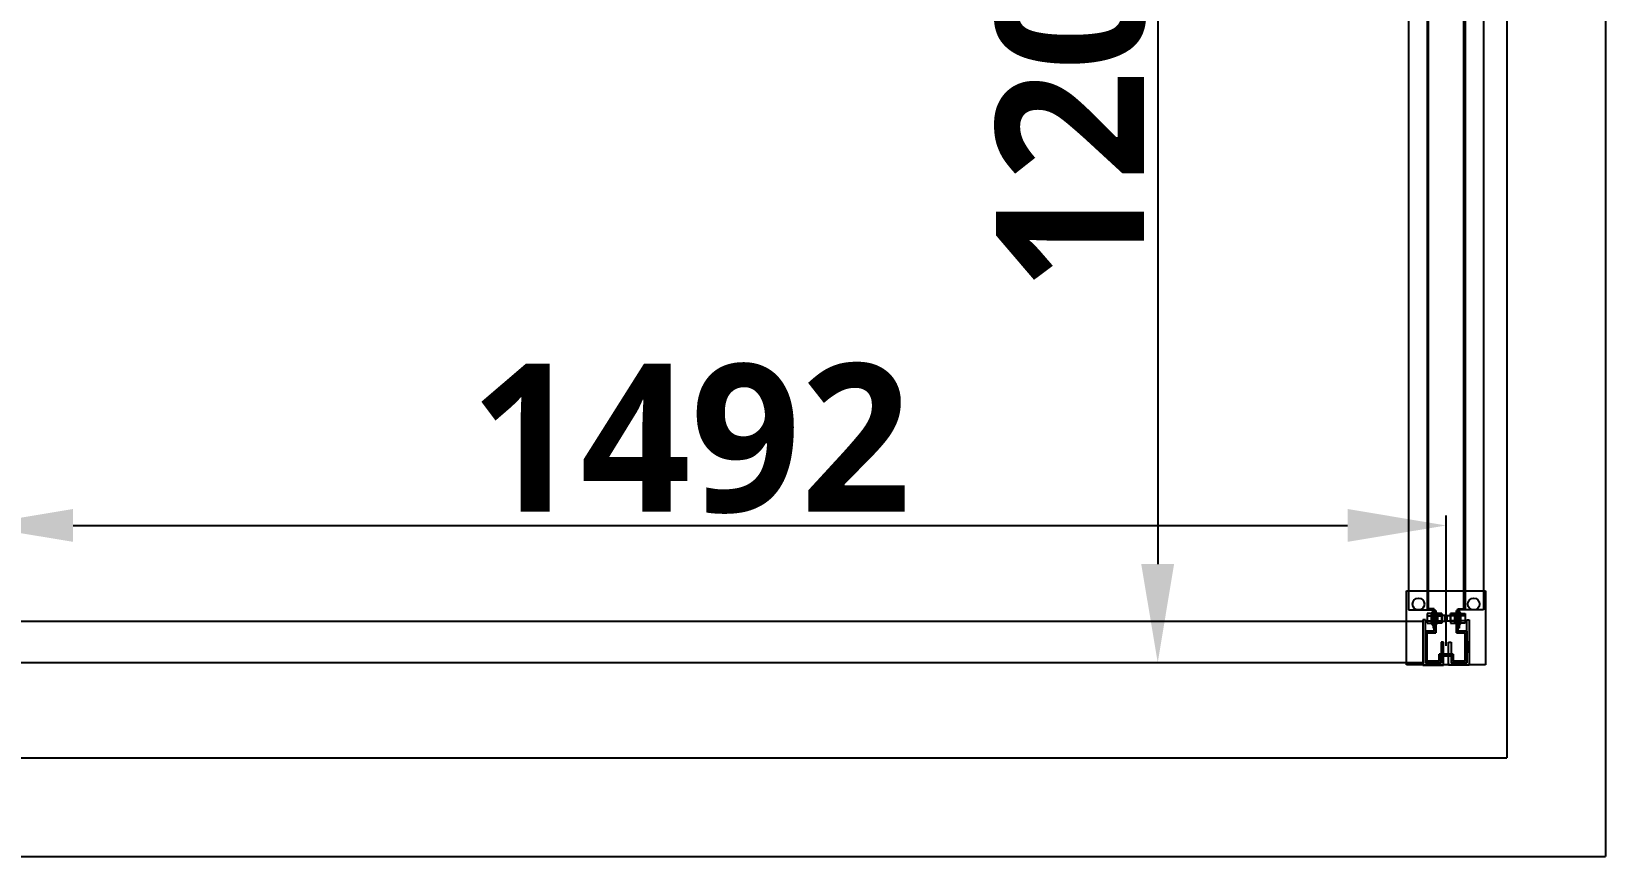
# Model space of a CAD drawing. Header units: millimetres. Extents: x 15382 to 37298, y 7351 to 31127.
# Drawn here: x 26207 to 27803, y 8776 to 9612 of the extents above; entities that cross this region are included whole.
import ezdxf

# ---------------------------------------------------------------- set-up
doc = ezdxf.new("R2010")
doc.units = ezdxf.units.MM
for name, color, linetype in [('113', 3, 'Continuous'), ('114', 6, 'Continuous'), ('115', 30, 'Continuous'), ('116', 12, 'Continuous'), ('M40', 3, 'Continuous'), ('M6', 7, 'Continuous'), ('標註', 252, 'Continuous'), ('輕隔間', 30, 'Continuous')]:
    doc.layers.add(name, color=color, linetype=linetype)
doc.styles.get("Standard").update_dxf_attribs({"font": 'arial.ttf'})
doc.styles.add('黑體', font='')
doc.styles.get('黑體').set_extended_font_data('Microsoft JhengHei', bold=True)
doc.dimstyles.new('ISO-25', dxfattribs={"dimtxt": 2.5, "dimasz": 2.5, "dimexe": 1.25, "dimexo": 0.625, "dimtad": 1, "dimtxsty": 'Standard', "dimcen": 2.5, "dimadec": 0, "dimazin": 0, "dimtfac": 1, "dimtmove": 0, "dimatfit": 3, "dimfxl": 1, "dimarcsym": 0})

# ---------------------------------------------------------------- blocks, each defined once
blk = doc.blocks.new('*D114')
at = {"layer": 'Defpoints', "color": 0, "transparency": 16777216}
for p in [(27641.5, 9111.7), (26149.5, 8979.6), (27641.5, 8979.6)]:
    blk.add_point(p, dxfattribs=at)
at = {"layer": '標註', "color": 0, "lineweight": -2, "transparency": 16777216}
for p, q in [((26149.5, 8989.6), (26149.5, 9121.7)), ((26249.5, 9111.7), (27541.5, 9111.7)), ((27641.5, 8989.6), (27641.5, 9121.7))]:
    blk.add_line(p, q, dxfattribs=at)
at = {"layer": '標註', "color": 0, "transparency": 16777216}
for points in [[(26249.5, 9128.4), (26249.5, 9095.1), (26149.5, 9111.7)], [(27541.5, 9128.4), (27541.5, 9095.1), (27641.5, 9111.7)]]:
    blk.add_solid(points, dxfattribs=at)
at = {"layer": '標註', "color": 251, "transparency": 16777216, "insert": (26875.5, 9199.5), "char_height": 150, "attachment_point": 5, "style": '黑體'}
blk.add_mtext('1492', dxfattribs=at)
blk = doc.blocks.new('*D115')
at = {"layer": 'Defpoints', "color": 0, "transparency": 16777216}
for p in [(27583.1, 10172.6), (27349.1, 8972.6), (27583.1, 8972.6)]:
    blk.add_point(p, dxfattribs=at)
at = {"layer": '標註', "color": 0, "lineweight": -2, "transparency": 16777216}
for p, q in [((27573.1, 10172.6), (27339.1, 10172.6)), ((27349.1, 10072.6), (27349.1, 9072.6)), ((27573.1, 8972.6), (27339.1, 8972.6))]:
    blk.add_line(p, q, dxfattribs=at)
at = {"layer": '標註', "color": 0, "transparency": 16777216}
for points in [[(27332.4, 10072.6), (27365.7, 10072.6), (27349.1, 10172.6)], [(27332.4, 9072.6), (27365.7, 9072.6), (27349.1, 8972.6)]]:
    blk.add_solid(points, dxfattribs=at)
at = {"layer": '標註', "color": 251, "transparency": 16777216, "insert": (27261.3, 9572.6), "char_height": 150, "attachment_point": 5, "rotation": 90, "style": '黑體'}
blk.add_mtext('1200', dxfattribs=at)

msp = doc.modelspace()

# ---------------------------------------------------------------- linework, layer by layer
at = {"layer": '113'}
for p, q in [((27601.464, 9045.565), (27681.464, 9045.565)), ((27601.464, 8970.565), (27601.464, 9045.565)), ((27681.464, 9045.565), (27681.464, 8970.565)), ((27681.464, 8970.565), (27601.464, 8970.565))]:
    msp.add_line(p, q, dxfattribs=at)
at = {"layer": '113', "lineweight": -3}
for centre in [(27613.464, 9032.065), (27669.464, 9032.065)]:
    msp.add_circle(centre, 6, dxfattribs=at)
at = {"layer": '114'}
msp.add_lwpolyline([(26172.964, 9014.565), (27617.964, 9014.565), (27617.964, 8972.565), (26172.964, 8972.565)], close=True, dxfattribs=at)
at = {"layer": '115'}
for p, q in [((27603.464, 10119.065), (27603.464, 9026.065)), ((27622.264, 10119.065), (27622.264, 9026.065)), ((27623.464, 9027.265), (27623.464, 10117.865)), ((27623.464, 9027.265), (27623.464, 10117.865)), ((27659.464, 9027.265), (27659.464, 10117.865)), ((27659.464, 9027.265), (27659.464, 10117.865)), ((27660.664, 10119.065), (27660.664, 9026.065)), ((27679.464, 10119.065), (27679.464, 9026.065)), ((27603.464, 9026.065), (27628.264, 9026.065)), ((27622.264, 9026.065), (27628.264, 9026.065)), ((27629.464, 9027.265), (27623.464, 9027.265)), ((27629.464, 9027.265), (27623.464, 9027.265)), ((27628.264, 9026.065), (27628.264, 9007.565)), ((27628.264, 9026.065), (27628.264, 9007.565)), ((27629.464, 9007.565), (27629.464, 9027.265)), ((27629.464, 9007.565), (27629.464, 9027.265)), ((27653.464, 9007.565), (27653.464, 9027.265)), ((27653.464, 9027.265), (27659.464, 9027.265)), ((27653.464, 9007.565), (27653.464, 9027.265)), ((27653.464, 9027.265), (27659.464, 9027.265)), ((27654.664, 9026.065), (27654.664, 9007.565)), ((27660.664, 9026.065), (27654.664, 9026.065)), ((27654.664, 9026.065), (27654.664, 9007.565)), ((27679.464, 9026.065), (27654.664, 9026.065)), ((27628.264, 9007.565), (27629.464, 9007.565)), ((27628.264, 9007.565), (27629.464, 9007.565)), ((27654.664, 9007.565), (27653.464, 9007.565)), ((27654.664, 9007.565), (27653.464, 9007.565))]:
    msp.add_line(p, q, dxfattribs=at)
at = {"layer": '115', "lineweight": -3}
for p, q in [((27628.264, 9014.065), (27628.264, 9021.065)), ((27628.264, 9021.065), (27629.464, 9021.065)), ((27628.264, 9017.565), (27628.264, 9021.065)), ((27628.264, 9021.065), (27629.464, 9021.065)), ((27629.464, 9017.565), (27628.264, 9017.565)), ((27629.464, 9021.065), (27629.464, 9014.065)), ((27629.464, 9021.065), (27629.464, 9017.565)), ((27654.664, 9021.065), (27653.464, 9021.065)), ((27653.464, 9021.065), (27653.464, 9014.065)), ((27654.664, 9021.065), (27653.464, 9021.065)), ((27653.464, 9021.065), (27653.464, 9017.565)), ((27653.464, 9017.565), (27654.664, 9017.565)), ((27654.664, 9014.065), (27654.664, 9021.065)), ((27654.664, 9017.565), (27654.664, 9021.065)), ((27629.464, 9014.065), (27628.264, 9014.065)), ((27653.464, 9014.065), (27654.664, 9014.065))]:
    msp.add_line(p, q, dxfattribs=at)
at = {"layer": '116'}
for p, q in [((27620.464, 9016.065), (27617.964, 9016.065)), ((27617.964, 9016.065), (27617.964, 8970.065)), ((27620.464, 8972.565), (27620.464, 9016.065)), ((27662.464, 8972.565), (27662.464, 9016.065)), ((27662.464, 9016.065), (27664.964, 9016.065)), ((27664.964, 9016.065), (27664.964, 8970.065)), ((27638.964, 8993.565), (27636.464, 8993.565)), ((27636.464, 8993.565), (27636.464, 8972.565)), ((27638.964, 8970.065), (27638.964, 8993.565)), ((27643.964, 8970.065), (27643.964, 8993.565)), ((27643.964, 8993.565), (27646.464, 8993.565)), ((27646.464, 8993.565), (27646.464, 8972.565)), ((27662.464, 8993.543), (27664.964, 8993.543)), ((27662.464, 8988.565), (27664.964, 8988.565)), ((27662.464, 8983.587), (27664.964, 8983.587)), ((27617.964, 8970.065), (27637.464, 8970.065)), ((27636.464, 8972.565), (27620.464, 8972.565)), ((27636.464, 8970.065), (27638.964, 8970.065)), ((27646.464, 8970.065), (27643.964, 8970.065)), ((27664.964, 8970.065), (27645.464, 8970.065)), ((27646.464, 8972.565), (27662.464, 8972.565))]:
    msp.add_line(p, q, dxfattribs=at)
at = {"layer": '116', "lineweight": -3}
for p, q in [((27664.964, 8993.543), (27662.464, 8993.543)), ((27662.464, 8993.543), (27662.464, 8983.587)), ((27664.964, 8993.543), (27662.464, 8993.543)), ((27662.464, 8993.543), (27662.464, 8988.565)), ((27662.464, 8988.565), (27664.964, 8988.565)), ((27662.464, 8983.587), (27664.964, 8983.587)), ((27664.964, 8983.587), (27664.964, 8993.543)), ((27664.964, 8988.565), (27664.964, 8993.543))]:
    msp.add_line(p, q, dxfattribs=at)
at = {"layer": 'M40'}
for p, q in [((27629.464, 9004.565), (27629.464, 9025.565)), ((27629.464, 9025.565), (27631.064, 9025.565)), ((27631.064, 9025.565), (27629.464, 9025.565)), ((27629.464, 9025.565), (27629.464, 9004.565)), ((27631.064, 9021.065), (27629.464, 9021.065)), ((27631.064, 9017.565), (27629.464, 9017.565)), ((27631.064, 9025.565), (27631.064, 9002.965)), ((27631.064, 9002.965), (27631.064, 9025.565)), ((27651.864, 9002.965), (27651.864, 9025.565)), ((27651.864, 9025.565), (27653.464, 9025.565)), ((27653.464, 9025.565), (27651.864, 9025.565)), ((27651.864, 9025.565), (27651.864, 9002.965)), ((27653.464, 9021.065), (27651.864, 9021.065)), ((27653.464, 9017.565), (27651.864, 9017.565)), ((27653.464, 9025.565), (27653.464, 9004.565)), ((27653.464, 9004.565), (27653.464, 9025.565)), ((27620.464, 8972.565), (27620.464, 9004.565)), ((27620.464, 9004.565), (27629.464, 9004.565)), ((27629.464, 9004.565), (27620.464, 9004.565)), ((27620.464, 9004.565), (27620.464, 8972.565)), ((27631.064, 9002.965), (27622.064, 9002.965)), ((27622.064, 9002.965), (27622.064, 8974.165)), ((27622.064, 8974.165), (27622.064, 9002.965)), ((27622.064, 9002.965), (27631.064, 9002.965)), ((27631.064, 9014.065), (27629.464, 9014.065)), ((27629.464, 9002.965), (27631.064, 9002.965)), ((27631.064, 9002.965), (27631.064, 9004.565)), ((27653.464, 9014.065), (27651.864, 9014.065)), ((27651.864, 9002.965), (27651.864, 9004.565)), ((27653.464, 9002.965), (27651.864, 9002.965)), ((27660.864, 9002.965), (27651.864, 9002.965)), ((27651.864, 9002.965), (27660.864, 9002.965)), ((27653.464, 9004.565), (27662.464, 9004.565)), ((27662.464, 9004.565), (27653.464, 9004.565)), ((27660.864, 8974.165), (27660.864, 9002.965)), ((27660.864, 9002.965), (27660.864, 8974.165)), ((27662.464, 9004.565), (27662.464, 8972.565)), ((27662.464, 8972.565), (27662.464, 9004.565)), ((27660.864, 8991.815), (27662.464, 8991.815)), ((27660.864, 8988.565), (27662.464, 8988.565)), ((27660.864, 8985.315), (27662.464, 8985.315)), ((27635.964, 8972.565), (27620.464, 8972.565)), ((27620.464, 8972.565), (27635.964, 8972.565)), ((27622.064, 8974.165), (27634.364, 8974.165)), ((27634.364, 8974.165), (27622.064, 8974.165)), ((27634.364, 8974.165), (27634.364, 8981.165)), ((27634.364, 8981.165), (27648.564, 8981.165)), ((27648.564, 8981.165), (27634.364, 8981.165)), ((27634.364, 8981.165), (27634.364, 8974.165)), ((27635.964, 8979.565), (27635.964, 8981.165)), ((27646.964, 8979.565), (27635.964, 8979.565)), ((27635.964, 8979.565), (27635.964, 8972.565)), ((27635.964, 8972.565), (27635.964, 8979.565)), ((27635.964, 8979.565), (27646.964, 8979.565)), ((27646.964, 8972.565), (27646.964, 8979.565)), ((27646.964, 8979.565), (27646.964, 8972.565)), ((27662.464, 8972.565), (27646.964, 8972.565)), ((27646.964, 8972.565), (27662.464, 8972.565)), ((27648.564, 8981.165), (27648.564, 8974.165)), ((27648.564, 8974.165), (27648.564, 8981.165)), ((27648.564, 8974.165), (27660.864, 8974.165)), ((27660.864, 8974.165), (27648.564, 8974.165))]:
    msp.add_line(p, q, dxfattribs=at)
at = {"layer": 'M40', "lineweight": -3}
for p, q in [((27629.464, 9014.065), (27629.464, 9021.065)), ((27629.464, 9021.065), (27631.064, 9021.065)), ((27629.464, 9017.565), (27629.464, 9021.065)), ((27629.464, 9021.065), (27631.064, 9021.065)), ((27631.064, 9017.565), (27629.464, 9017.565)), ((27631.064, 9021.065), (27631.064, 9014.065)), ((27631.064, 9021.065), (27631.064, 9017.565)), ((27653.464, 9021.065), (27651.864, 9021.065)), ((27651.864, 9021.065), (27651.864, 9014.065)), ((27653.464, 9021.065), (27651.864, 9021.065)), ((27651.864, 9021.065), (27651.864, 9017.565)), ((27651.864, 9017.565), (27653.464, 9017.565)), ((27653.464, 9014.065), (27653.464, 9021.065)), ((27653.464, 9017.565), (27653.464, 9021.065)), ((27631.064, 9014.065), (27629.464, 9014.065)), ((27651.864, 9014.065), (27653.464, 9014.065)), ((27662.464, 8991.815), (27660.864, 8991.815)), ((27660.864, 8991.815), (27660.864, 8985.315)), ((27662.464, 8991.815), (27660.864, 8991.815)), ((27660.864, 8991.815), (27660.864, 8988.565)), ((27660.864, 8988.565), (27662.464, 8988.565)), ((27660.864, 8985.315), (27662.464, 8985.315)), ((27662.464, 8985.315), (27662.464, 8991.815)), ((27662.464, 8988.565), (27662.464, 8991.815)), ((27635.964, 8979.565), (27635.964, 8981.165)), ((27635.964, 8981.165), (27646.964, 8981.165)), ((27641.464, 8981.165), (27635.964, 8981.165)), ((27635.964, 8981.165), (27635.964, 8979.565)), ((27646.964, 8979.565), (27635.964, 8979.565)), ((27635.964, 8979.565), (27641.464, 8979.565)), ((27641.464, 8979.565), (27641.464, 8981.165)), ((27646.964, 8981.165), (27646.964, 8979.565))]:
    msp.add_line(p, q, dxfattribs=at)
at = {"layer": 'M6'}
for p, q in [((27626.564, 9022.565), (27622.264, 9022.565)), ((27622.264, 9022.565), (27622.264, 9012.565)), ((27626.564, 9022.565), (27622.264, 9022.565)), ((27622.264, 9022.565), (27622.264, 9012.565)), ((27622.264, 9020.065), (27626.564, 9020.065)), ((27628.064, 9024.565), (27626.564, 9022.565)), ((27626.564, 9012.565), (27626.564, 9022.565)), ((27628.264, 9024.565), (27628.064, 9024.565)), ((27628.264, 9020.565), (27628.264, 9024.565)), ((27640.264, 9020.565), (27628.264, 9020.565)), ((27631.064, 9011.565), (27631.064, 9023.565)), ((27631.064, 9023.565), (27631.264, 9023.565)), ((27631.264, 9023.565), (27632.764, 9022.565)), ((27632.764, 9022.565), (27637.064, 9022.565)), ((27632.764, 9012.565), (27632.764, 9022.565)), ((27632.764, 9022.565), (27637.064, 9022.565)), ((27637.064, 9022.565), (27632.764, 9022.565)), ((27632.764, 9022.565), (27632.764, 9015.065)), ((27632.764, 9012.565), (27632.764, 9020.065)), ((27632.764, 9020.065), (27637.064, 9020.065)), ((27637.064, 9022.565), (27637.064, 9012.565)), ((27637.064, 9022.565), (27637.064, 9012.565)), ((27637.064, 9015.065), (27637.064, 9022.565)), ((27637.064, 9020.065), (27637.064, 9012.565)), ((27640.264, 9014.565), (27640.264, 9020.565)), ((27642.664, 9014.565), (27642.664, 9020.565)), ((27642.664, 9020.565), (27654.664, 9020.565)), ((27650.164, 9022.565), (27645.864, 9022.565)), ((27645.864, 9022.565), (27645.864, 9012.565)), ((27650.164, 9022.565), (27645.864, 9022.565)), ((27645.864, 9022.565), (27645.864, 9012.565)), ((27645.864, 9022.565), (27650.164, 9022.565)), ((27645.864, 9015.065), (27645.864, 9022.565)), ((27650.164, 9020.065), (27645.864, 9020.065)), ((27645.864, 9020.065), (27645.864, 9012.565)), ((27651.664, 9023.565), (27650.164, 9022.565)), ((27650.164, 9012.565), (27650.164, 9022.565)), ((27650.164, 9022.565), (27650.164, 9015.065)), ((27650.164, 9012.565), (27650.164, 9020.065)), ((27651.864, 9023.565), (27651.664, 9023.565)), ((27651.864, 9011.565), (27651.864, 9023.565)), ((27654.664, 9020.565), (27654.664, 9024.565)), ((27654.664, 9024.565), (27654.864, 9024.565)), ((27654.864, 9024.565), (27656.364, 9022.565)), ((27656.364, 9022.565), (27660.664, 9022.565)), ((27656.364, 9012.565), (27656.364, 9022.565)), ((27656.364, 9022.565), (27660.664, 9022.565)), ((27660.664, 9020.065), (27656.364, 9020.065)), ((27660.664, 9022.565), (27660.664, 9012.565)), ((27660.664, 9022.565), (27660.664, 9012.565)), ((27622.264, 9015.065), (27626.564, 9015.065)), ((27622.264, 9012.565), (27626.564, 9012.565)), ((27622.264, 9012.565), (27626.564, 9012.565)), ((27626.564, 9012.565), (27628.064, 9010.565)), ((27628.064, 9010.565), (27628.264, 9010.565)), ((27628.264, 9014.565), (27640.264, 9014.565)), ((27628.264, 9010.565), (27628.264, 9014.565)), ((27631.264, 9011.565), (27631.064, 9011.565)), ((27632.764, 9012.565), (27631.264, 9011.565)), ((27632.764, 9015.065), (27637.064, 9015.065)), ((27637.064, 9012.565), (27632.764, 9012.565)), ((27637.064, 9012.565), (27632.764, 9012.565)), ((27637.064, 9012.565), (27632.764, 9012.565)), ((27654.664, 9014.565), (27642.664, 9014.565)), ((27650.164, 9015.065), (27645.864, 9015.065)), ((27645.864, 9012.565), (27650.164, 9012.565)), ((27645.864, 9012.565), (27650.164, 9012.565)), ((27645.864, 9012.565), (27650.164, 9012.565)), ((27650.164, 9012.565), (27651.664, 9011.565)), ((27651.664, 9011.565), (27651.864, 9011.565)), ((27654.664, 9010.565), (27654.664, 9014.565)), ((27654.864, 9010.565), (27654.664, 9010.565)), ((27656.364, 9012.565), (27654.864, 9010.565)), ((27660.664, 9015.065), (27656.364, 9015.065)), ((27660.664, 9012.565), (27656.364, 9012.565)), ((27660.664, 9012.565), (27656.364, 9012.565))]:
    msp.add_line(p, q, dxfattribs=at)
at = {"layer": '輕隔間'}
for p, q in [((27703.049, 19657.603), (27703.049, 8876.198)), ((27803.049, 19557.603), (27803.049, 8776.198)), ((23885.986, 8876.198), (27703.049, 8876.198)), ((23885.986, 8776.198), (27803.049, 8776.198))]:
    msp.add_line(p, q, dxfattribs=at)

# ---------------------------------------------------------------- dimensions: what is measured, and where the dimension line sits
at = {"layer": '標註', "color": 8}
dim = msp.add_linear_dim(base=(27349.063, 8972.565), p1=(27583.057, 10172.565), p2=(27583.057, 8972.565), angle=270, dimstyle='ISO-25', override={"dimscale": 100, "dimtxt": 1.5, "dimasz": 1, "dimexe": 0.1, "dimexo": 0.1, "dimgap": 0.1, "dimtxsty": '黑體', "dimclrt": 251}, dxfattribs=at)
dim.commit()
dim.dimension.update_dxf_attribs({"geometry": '*D115', "text_midpoint": (27349.063, 9572.565), "dimtype": 160})
dim = msp.add_linear_dim(base=(27641.464, 9111.72), p1=(26149.464, 8979.565), p2=(27641.464, 8979.565), dimstyle='ISO-25', override={"dimscale": 100, "dimtxt": 1.5, "dimasz": 1, "dimexe": 0.1, "dimexo": 0.1, "dimgap": 0.1, "dimtxsty": '黑體', "dimclrt": 251}, dxfattribs=at)
dim.commit()
dim.dimension.update_dxf_attribs({"geometry": '*D114', "text_midpoint": (26875.529, 9111.72), "dimtype": 160})

doc.saveas('drawing.dxf')
